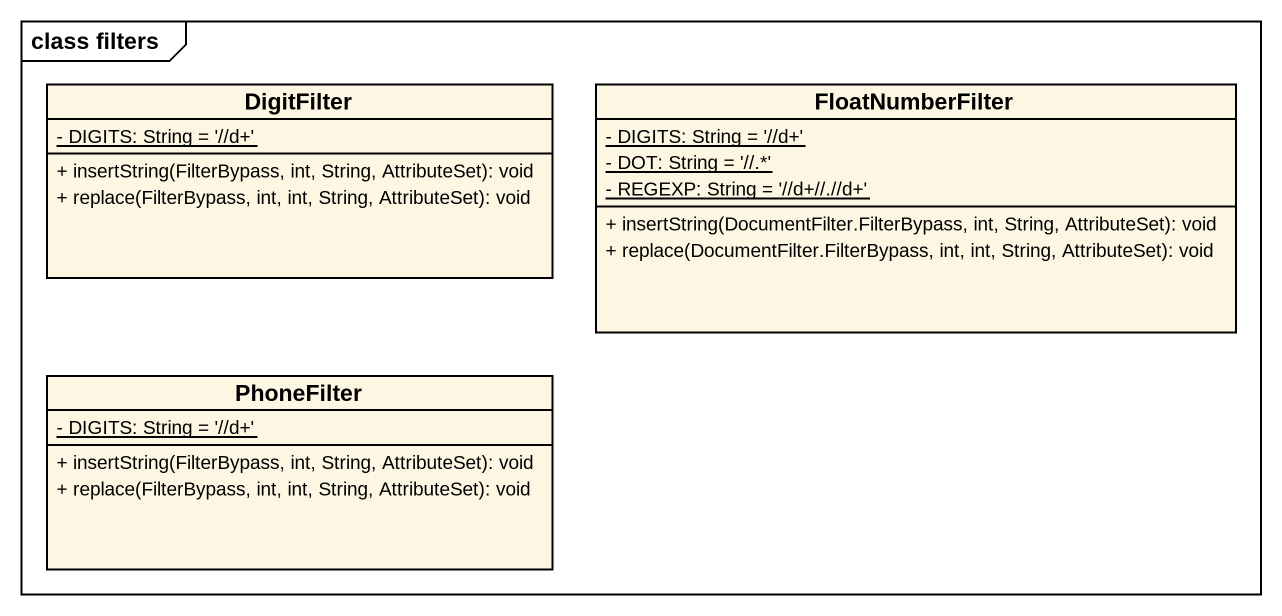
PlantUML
@startuml
mainframe class filters
hide circle
hide empty members
skinparam classAttributeIconSize 0
class DigitFilter {
  {static} - DIGITS: String = '//d+'
  + insertString(FilterBypass, int, String, AttributeSet): void
  + replace(FilterBypass, int, int, String, AttributeSet): void
}
class FloatNumberFilter {
  {static} - DIGITS: String = '//d+'
  {static} - DOT: String = '//.*'
  {static} - REGEXP: String = '~//d+~//.~//d+'
  + insertString(DocumentFilter.FilterBypass, int, String, AttributeSet): void
  + replace(DocumentFilter.FilterBypass, int, int, String, AttributeSet): void
}
class PhoneFilter {
  {static} - DIGITS: String = '//d+'
  + insertString(FilterBypass, int, String, AttributeSet): void
  + replace(FilterBypass, int, int, String, AttributeSet): void
}
@enduml
